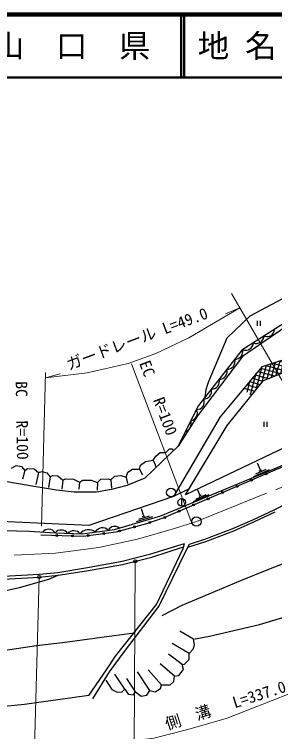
# Model space of a CAD drawing. Units: millimetres at full size, sheet at 1:1000; details may follow other scales. Extents: x 40000 to 680000, y 20000 to 380000.
# Drawn here: x 341297 to 382577, y 266168 to 380000 of the extents above; entities that cross this region are included whole.
import ezdxf
from ezdxf.enums import TextEntityAlignment as Align

# ---------------------------------------------------------------- set-up
doc = ezdxf.new("R2010")
doc.units = ezdxf.units.MM
doc.header["$LTSCALE"] = 1000
doc.linetypes.add('CHAIN', pattern=[18.5, 12, -1.5, 3.5, -1.5])
for name, color, linetype, lineweight in [('M-BGD', 7, 'Continuous', 25), ('M-BGD-EXST', 7, 'Continuous', 25), ('M-BMK', 2, 'CHAIN', 13), ('M-BMK-SRVR', 3, 'Continuous', 25), ('M-STR-HTXT', 7, 'Continuous', 13), ('M-TTL', 2, 'Continuous', 140), ('M-TTL-LINE', 7, 'Continuous', 50)]:
    doc.layers.add(name, color=color, linetype=linetype, lineweight=lineweight)
doc.layers.add('M-TTL-TXT', color=7, linetype='Continuous')
doc.styles.add('ＭＳ ゴシック', font='')
doc.styles.get('ＭＳ ゴシック').set_extended_font_data('MS Gothic')

msp = doc.modelspace()

# ---------------------------------------------------------------- hatches: boundary and pattern name
at = {"layer": 'M-BGD'}
h = msp.add_hatch(dxfattribs=at)
h.set_pattern_fill('USER', color=256, style=0, pattern_type=2)
h.set_pattern_definition([(75, (0, -0), (-603.70364, 161.7619), []), (165, (0, -0), (-161.7619, -603.70364), [])])
h.paths.add_polyline_path([(385729, 323874), (386675, 326044), (380528, 324068), (377541, 320474), (378911, 319578), (380798, 321914)])

# ---------------------------------------------------------------- linework, layer by layer
for p, q in [((379793, 331362), (379793, 330580)), ((380260, 331362), (380260, 330580)), ((380870, 315330), (380870, 314548)), ((381337, 315330), (381337, 314548)), ((363290, 309272), (363794, 308127)), ((380334, 307656), (379841, 308750)), ((342975, 307606), (342610, 306231)), ((361144, 307829), (361620, 306920)), ((379300, 306663), (381762, 307773)), ((379612, 307067), (381253, 307807)), ((380142, 307569), (380525, 307742)), ((345101, 307304), (344692, 305370)), ((346978, 306581), (346709, 304919)), ((359022, 306560), (359250, 305550)), ((348998, 306094), (348844, 304665)), ((351605, 305751), (351527, 304626)), ((354463, 305712), (354432, 304512)), ((356574, 306112), (356684, 304826)), ((370787, 303648), (370355, 304605)), ((367839, 301942), (367839, 303142)), ((369729, 302710), (372190, 303820)), ((370053, 303087), (371694, 303826)), ((370595, 303562), (370978, 303734)), ((361805, 300363), (361457, 301512)), ((360652, 299512), (363236, 300296)), ((361013, 299873), (362736, 300395)), ((361604, 300302), (362006, 300424)), ((369010, 278546), (366314, 280141)), ((367893, 276844), (365763, 278441)), ((366672, 274988), (364444, 276940)), ((362764, 272676), (360803, 275635)), ((364645, 273622), (362539, 275959)), ((358823, 272903), (357246, 275313)), ((360512, 272496), (359158, 274616))]:
    msp.add_line(p, q, dxfattribs=at)
for points in [[(389246, 339589), (385261, 331727), (377399, 326704), (370514, 317948), (367301, 311505)], [(387978, 337088), (378633, 332091), (374974, 328624), (372150, 321843), (371923, 321248), (371661, 320403), (371531, 319242)], [(385261, 331727), (385243, 331030), (377472, 325694), (370358, 316280), (367278, 311458)], [(284924, 295723), (298955, 295584), (305172, 296865), (311088, 298111), (313397, 298567), (314926, 298814), (322311, 298960), (325834, 298989), (329422, 298698), (334589, 298364), (338027, 298312), (339615, 298089), (343651, 297971), (347871, 297718), (352071, 297540), (357166, 298237), (364523, 300392), (390485, 311214), (389919, 314258), (386675, 326044), (380528, 324068), (373918, 316115), (366546, 303480)], [(386675, 326044), (385729, 323874), (389969, 313992), (368443, 303767), (375035, 314777), (380798, 321914), (385729, 323874)], [(367301, 311505), (367278, 311458), (361997, 306409), (359153, 305225), (356716, 304590), (354350, 304166), (350792, 304199), (347985, 304481), (344436, 305064), (339800, 305884)], [(340839, 307967), (341600, 308405), (342419, 308240), (342975, 307606), (343394, 307937), (344428, 307869), (345101, 307304), (345681, 307430), (346452, 307235), (346978, 306581), (347330, 306796), (348188, 306776), (348998, 306094), (349417, 306299), (350676, 306211), (351605, 305751), (352161, 306072), (353488, 306082), (354463, 305712), (355032, 306229), (356174, 306307), (356574, 306112), (357227, 306687), (358173, 306833), (359022, 306560), (359315, 307360), (360012, 307810), (361144, 307829), (361290, 308453), (362119, 309019), (363290, 309272), (363709, 309886), (364434, 310455), (365341, 310475), (365878, 311060), (366346, 311050), (366537, 310750)], [(345521, 297380), (352219, 297180), (357417, 297868), (362286, 299225), (365078, 300139), (382674, 307696), (390164, 310717)], [(369005, 304706), (366546, 303480), (353109, 298882), (326156, 300079)], [(369093, 295946), (371527, 296707), (375948, 298405), (379131, 299794), (382483, 301388), (385255, 302735)], [(368828, 295431), (371651, 296358), (376089, 298062), (379285, 299458), (382643, 301055)], [(334872, 290552), (345211, 291140), (348179, 291436), (352894, 292231), (358402, 293240), (362944, 294409), (368301, 296053)], [(353092, 271914), (355895, 275997), (357356, 278144), (363835, 286353), (368048, 295222), (368301, 296053)], [(334892, 290112), (345246, 290701), (348234, 291000), (352756, 291677), (358472, 292678), (363091, 293857), (368129, 295488)], [(353735, 271357), (356390, 275659), (358780, 278882), (364200, 286022), (368609, 295004), (369093, 295946)], [(364749, 284587), (367902, 286250), (372196, 288028), (377225, 290136), (381390, 291841), (386264, 293736), (388593, 294541), (390810, 295137), (392496, 295459)], [(289816, 286163), (293925, 284658), (297772, 283846), (301978, 283321), (306484, 283393), (313318, 284038), (323163, 285542), (329747, 286526), (337537, 288030), (342133, 289060), (346744, 290350), (348234, 291000)], [(369722, 280870), (372263, 281327), (380192, 283148), (385438, 284774), (390236, 286156), (394587, 287050), (398206, 287009), (403178, 286400), (408790, 285424), (414686, 284530), (422785, 283388), (429296, 282470), (435736, 281366), (440104, 280386), (442805, 279443), (446581, 277525), (449643, 275730), (451908, 273690), (454153, 270997), (455506, 268724), (457302, 264582), (459999, 257540)], [(339508, 279022), (344786, 279856), (348936, 280307), (357138, 281441), (360287, 281857)], [(355793, 274364), (356775, 272879), (357614, 272436), (358380, 272508), (358823, 272903), (359350, 272137), (360177, 272017), (360512, 272496), (361399, 271826), (362321, 271958), (362764, 272676), (363626, 272484), (364465, 272999), (364645, 273622), (366001, 273599), (366564, 274150), (366672, 274988), (367378, 275084), (368121, 276053), (367893, 276844), (368291, 276882), (368998, 277613), (369010, 278546), (369633, 279253), (369872, 279971), (369722, 280870), (367549, 282130)], [(353092, 271914), (342904, 270454), (332691, 269467)]]:
    msp.add_lwpolyline(points, dxfattribs=at)
for centre, radius in [((378919, 306083), 150), ((381216, 307070), 150), ((376622, 305097), 150), ((366138, 304123), 700), ((374325, 304110), 150), ((367839, 302542), 600), ((372028, 303124), 150), ((369731, 302137), 150), ((367433, 301151), 150), ((362762, 299381), 150), ((365136, 300164), 150), ((360361, 298688), 150), ((348020, 297305), 150), ((350519, 297231), 150), ((353011, 297285), 150), ((355490, 297613), 150), ((357952, 298017), 150)]:
    msp.add_circle(centre, radius, dxfattribs=at)
for centre, radius, start, end in [((381330, 330106), 1250, 249.43898, 355.69919), ((377959, 327952), 1250, 249.43898, 355.69919), ((379645, 329029), 1250, 249.43898, 355.69919), ((376246, 326542), 1296, 270.2314, 10.67395), ((375044, 324923), 1250, 268.69342, 14.95363), ((373808, 323351), 1250, 268.69342, 14.95363), ((372572, 321779), 1250, 268.69342, 14.95363), ((371336, 320206), 1250, 268.69342, 14.95363), ((370271, 318455), 1151, 266.18288, 25.82518), ((369077, 316746), 1250, 280.37009, 26.63029), ((367837, 315130), 1515, 292.20829, 14.79209), ((346713, 297048), 1242, 33.06034, 140.08201), ((355268, 297179), 1328, 44.3699, 151.21663), ((357192, 297690), 1060, 46.44911, 156.84281), ((348717, 296903), 1266, 35.51396, 139.51445), ((350708, 296723), 1326, 38.77483, 136.37161), ((353045, 296601), 1614, 48.96336, 143.81251)]:
    msp.add_arc(centre, radius, start, end, dxfattribs=at)
at = {"layer": 'M-BGD-EXST'}
for centre in [(360476, 293190), (345246, 290701)]:
    msp.add_circle(centre, 250, dxfattribs=at)
at = {"layer": 'M-BMK'}
msp.add_lwpolyline([(341273, 294174), (347818, 294510), (354687, 295381), (360810, 296724), (366711, 298394), (370170, 299508), (388855, 307038), (392438, 308394), (395917, 309212), (399315, 309539), (402426, 309662), (407516, 309085), (411723, 308173), (415386, 306953), (419908, 304445), (461066, 280555)], dxfattribs=at)
at = {"layer": 'M-BMK-SRVR'}
msp.add_circle((370170, 299508), 750, dxfattribs=at)
msp.add_circle((370170, 299508), 750, dxfattribs=at)
at = {"layer": 'M-STR-HTXT'}
for p, q in [((375742, 335686), (389683, 311620)), ((377066, 333400), (374796, 332464)), ((369456, 299278), (359892, 324525)), ((346234, 323154), (345576, 298753)), ((346211, 322318), (348585, 322946)), ((360476, 293190), (360252, 256788)), ((345246, 290701), (344363, 257876))]:
    msp.add_line(p, q, dxfattribs=at)
for points in [[(346211, 322318), (352823, 323109), (359345, 324608), (363718, 326188), (368993, 328663), (377066, 333400)], [(269931, 262165), (356898, 264322), (363427, 265155), (368806, 266501), (375045, 268313), (391996, 274955), (396839, 276011), (402014, 276301), (404784, 276026), (408137, 275401), (411101, 274567), (414305, 273186), (467031, 242393), (471577, 240516), (476871, 238903), (483417, 237315), (489385, 236446), (494493, 236087), (502242, 235973), (507255, 236408), (514016, 237413), (521319, 238793), (539857, 242290)]]:
    msp.add_lwpolyline(points, dxfattribs=at)
at = {"layer": 'M-TTL'}
msp.add_line((680000, 380000), (40000, 380000), dxfattribs=at)
at = {"layer": 'M-TTL-LINE'}
for p, q in [((367750, 380000), (367750, 370000)), ((368250, 380000), (368250, 370000)), ((40000, 370000), (680000, 370000))]:
    msp.add_line(p, q, dxfattribs=at)

# ---------------------------------------------------------------- texts
at = {"layer": 'M-STR-HTXT', "style": 'ＭＳ ゴシック'}
for s, rotation, p in [('ガードレール L=49.0', 20.537, (361263, 327150)), ('EC   R=100', 290.748, (362760, 318620)), ('BC   R=100', 271.025, (341061, 315529)), ('側  溝   L=337.0', 17.813, (375224, 268958))]:
    msp.add_text(s, height=1833, rotation=rotation, dxfattribs=at).set_placement(p, align=Align.BOTTOM_CENTER)
at = {"layer": 'M-TTL-TXT', "style": 'ＭＳ ゴシック'}
msp.add_text('山\u3000口\u3000県', height=3666, dxfattribs=at).set_placement((350375, 375000), align=Align.MIDDLE_CENTER)
msp.add_text('地 名', height=3666, dxfattribs=at).set_placement((370380, 375000), align=Align.MIDDLE_LEFT)

doc.saveas('drawing.dxf')
